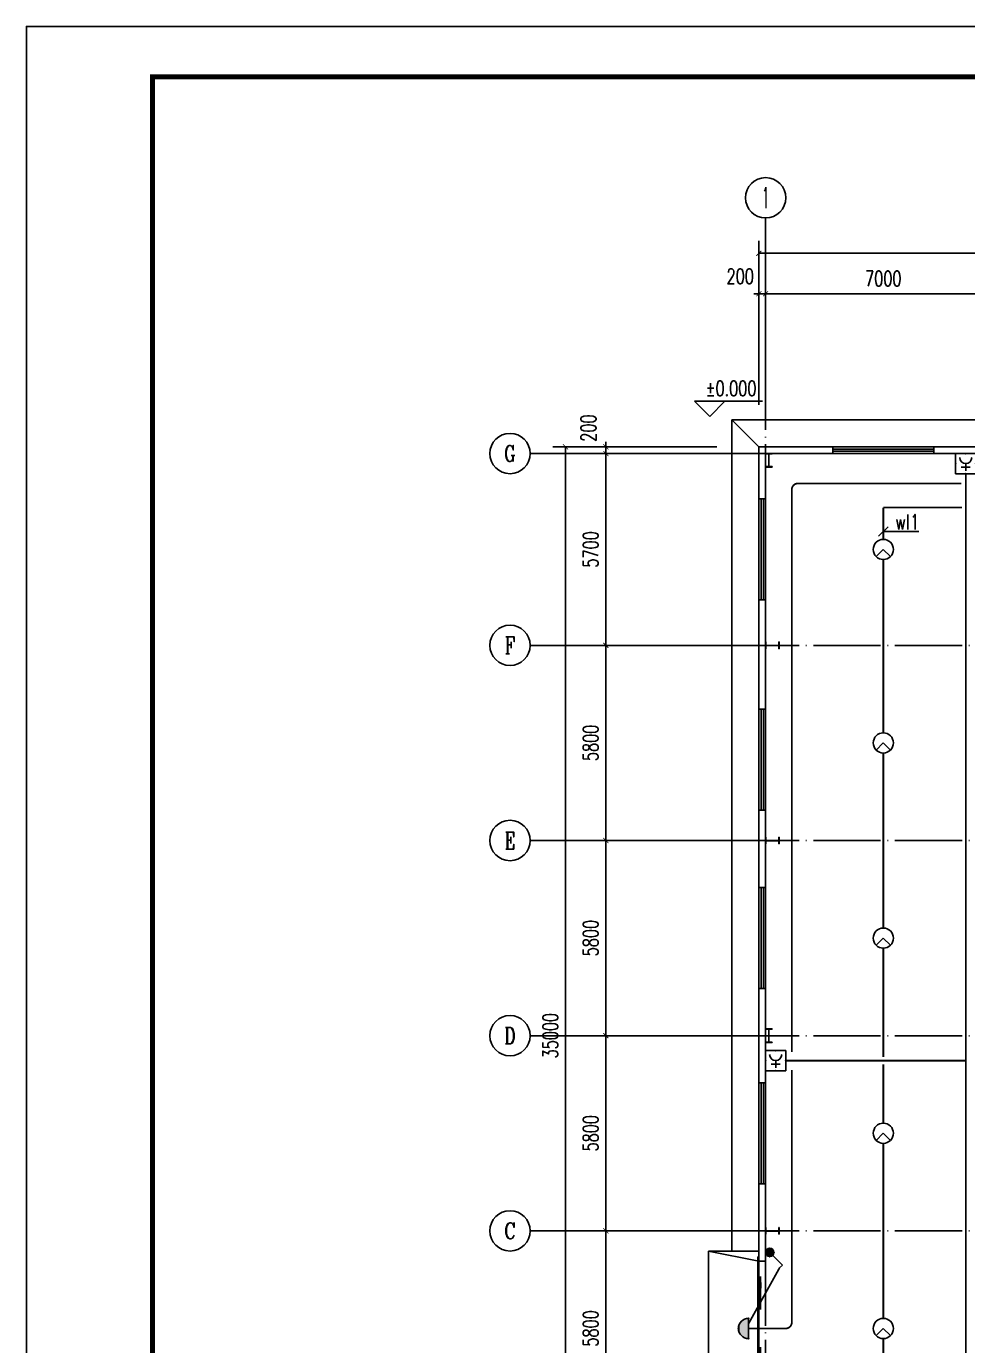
# Model space of a CAD drawing. Extents: x 33088 to 140010, y 13737 to 369010.
# Drawn here: x 33293 to 61281, y 236352 to 275556 of the extents above; entities that cross this region are included whole.
import ezdxf
from ezdxf.enums import TextEntityAlignment as Align

# ---------------------------------------------------------------- set-up
doc = ezdxf.new("R2010")
doc.units = 0
doc.header["$LTSCALE"] = 1000
doc.header["$MEASUREMENT"] = 0
doc.linetypes.add('DOTE', pattern=[2.42, 2, -0.2, 0.02, -0.2])
doc.layers.get('0').update_dxf_attribs({"linetype": 'CONTINUOUS'})
doc.layers.get('DEFPOINTS').update_dxf_attribs({"linetype": 'CONTINUOUS'})
for name, color, linetype in [('AXIS', 3, 'CONTINUOUS'), ('AXIS_TEXT', 7, 'CONTINUOUS'), ('COLUMN', 99, 'CONTINUOUS'), ('DIM-照明', 4, 'CONTINUOUS'), ('DIM_ELEV', 3, 'CONTINUOUS'), ('DOTE', 1, 'DOTE'), ('EQUIP-消防', 3, 'CONTINUOUS'), ('EQUIP-照明', 3, 'CONTINUOUS'), ('GROUND', 2, 'CONTINUOUS'), ('PUB_TEXT', 7, 'CONTINUOUS'), ('PUB_TITLE', 4, 'CONTINUOUS'), ('STAIR', 2, 'CONTINUOUS'), ('WALL', 9, 'CONTINUOUS'), ('WINDOW', 99, 'CONTINUOUS'), ('WIRE-照明', 1, 'CONTINUOUS')]:
    doc.layers.add(name, color=color, linetype=linetype)
doc.styles.add('_TCH_AXIS', font='COMPLEX', dxfattribs={"bigfont": 'GBCBIG'})
doc.styles.add('_TCH_DIM', font='SIMPLEX', dxfattribs={"bigfont": 'GBCBIG'})
doc.styles.add('_TCH_LABEL', font='COMPLEX', dxfattribs={"bigfont": 'GBCBIG'})
doc.styles.add('_TEL_DIM', font='SIMPLEX', dxfattribs={"width": 0.8, "height": 3.5, "bigfont": 'HZTXT'})
doc.styles.add('COMPLEX', font='COMPLEX')
doc.styles.add('DIM_FONT', font='SIMPLEX', dxfattribs={"width": 0.7, "bigfont": 'GBCBIG'})
doc.styles.get("Standard").update_dxf_attribs({"font": 'gbenor.shx', "bigfont": 'gbcbig.shx'})
doc.dimstyles.new('DIMN150', dxfattribs={"dimscale": 1.5, "dimtxt": 300, "dimasz": 100, "dimexe": 250, "dimexo": 300, "dimgap": 150, "dimtad": 1, "dimdec": 0, "dimzin": 0, "dimtxsty": 'DIM_FONT', "dimblk": 'ARCHTICK', "dimcen": 0.09, "dimclrt": 7, "dimazin": 3, "dimtfac": 1, "dimtdec": 0, "dimtix": 1, "dimtmove": 0, "dimatfit": 3, "dimtolj": 1, "dimtzin": 0})

# ---------------------------------------------------------------- blocks, each defined once
blk = doc.blocks.new('_AXISO')
blk.add_circle((0, 0), 0.5)
at = {"layer": 'AXIS_TEXT', "style": 'COMPLEX', "width": 1.041667}
blk.add_attdef('A', text='', height=0.56, dxfattribs=at).set_placement((-0.25, -0.28), (0.25, -0.28), align=Align.FIT)
blk = doc.blocks.new('_ARCHTICK')
at = {"color": 0, "linetype": 'BYBLOCK', "const_width": 0.15}
blk.add_lwpolyline([(-0.5, -0.5), (0.5, 0.5)], dxfattribs=at)
blk = doc.blocks.new('*D56')
at = {"layer": 'AXIS', "color": 0}
for p, q in [((1861107, 92260), (1861107, 97135)), ((1903507, 92260), (1903507, 97135)), ((1861107, 96760), (1903507, 96760))]:
    blk.add_line(p, q, dxfattribs=at)
at = {"layer": 'DEFPOINTS', "color": 0}
for p in [(1903507, 96760), (1861107, 91810), (1903507, 91810)]:
    blk.add_point(p, dxfattribs=at)
at = {"layer": 'AXIS', "color": 0, "xscale": 150, "yscale": 150, "zscale": 150, "rotation": 180}
blk.add_blockref('_ARCHTICK', (1861107, 96760), dxfattribs=at)
at = {"layer": 'AXIS', "color": 0, "xscale": 150, "yscale": 150, "zscale": 150}
blk.add_blockref('_ARCHTICK', (1903507, 96760), dxfattribs=at)
at = {"layer": 'AXIS', "color": 7, "insert": (1882307, 97210), "char_height": 450, "attachment_point": 5, "style": 'DIM_FONT'}
blk.add_mtext('\\A1;42400', dxfattribs=at)
blk = doc.blocks.new('*D57')
at = {"layer": 'AXIS', "color": 0}
for p, q in [((1861107, 92260), (1861107, 95935)), ((1861307, 92260), (1861307, 95935)), ((1861107, 95560), (1860957, 95560)), ((1861107, 95560), (1861307, 95560)), ((1861307, 95560), (1861457, 95560))]:
    blk.add_line(p, q, dxfattribs=at)
at = {"layer": 'DEFPOINTS', "color": 0}
for p in [(1861307, 95560), (1861107, 91810), (1861307, 91810)]:
    blk.add_point(p, dxfattribs=at)
at = {"layer": 'AXIS', "color": 0, "xscale": 150, "yscale": 150, "zscale": 150}
blk.add_blockref('_ARCHTICK', (1861107, 95560), dxfattribs=at)
at = {"layer": 'AXIS', "color": 0, "xscale": 150, "yscale": 150, "zscale": 150, "rotation": 180}
blk.add_blockref('_ARCHTICK', (1861307, 95560), dxfattribs=at)
at = {"layer": 'AXIS', "color": 7, "insert": (1860552, 96077), "char_height": 450, "attachment_point": 5, "style": 'DIM_FONT'}
blk.add_mtext('\\A1;200', dxfattribs=at)
blk = doc.blocks.new('*D58')
at = {"layer": 'AXIS', "color": 0}
for p, q in [((1861307, 92260), (1861307, 95935)), ((1868307, 92260), (1868307, 95935)), ((1861307, 95560), (1868307, 95560))]:
    blk.add_line(p, q, dxfattribs=at)
at = {"layer": 'DEFPOINTS', "color": 0}
for p in [(1868307, 95560), (1861307, 91810), (1868307, 91810)]:
    blk.add_point(p, dxfattribs=at)
at = {"layer": 'AXIS', "color": 0, "xscale": 150, "yscale": 150, "zscale": 150, "rotation": 180}
blk.add_blockref('_ARCHTICK', (1861307, 95560), dxfattribs=at)
at = {"layer": 'AXIS', "color": 0, "xscale": 150, "yscale": 150, "zscale": 150}
blk.add_blockref('_ARCHTICK', (1868307, 95560), dxfattribs=at)
at = {"layer": 'AXIS', "color": 7, "insert": (1864807, 96010), "char_height": 450, "attachment_point": 5, "style": 'DIM_FONT'}
blk.add_mtext('\\A1;7000', dxfattribs=at)
blk = doc.blocks.new('*D74')
at = {"layer": 'AXIS', "color": 0}
for p, q in [((1859857, 91010), (1854982, 91010)), ((1855357, 56010), (1855357, 91010)), ((1859857, 56010), (1854982, 56010))]:
    blk.add_line(p, q, dxfattribs=at)
at = {"layer": 'DEFPOINTS', "color": 0}
for p in [(1855357, 91010), (1860307, 91010), (1860307, 56010)]:
    blk.add_point(p, dxfattribs=at)
at = {"layer": 'AXIS', "color": 0, "xscale": 150, "yscale": 150, "zscale": 150}
for p, rotation in [((1855357, 91010), 90), ((1855357, 56010), 270)]:
    blk.add_blockref('_ARCHTICK', p, dxfattribs=dict(at, rotation=rotation))
at = {"layer": 'AXIS', "color": 7, "insert": (1854907, 73510), "char_height": 450, "attachment_point": 5, "rotation": 90, "style": 'DIM_FONT'}
blk.add_mtext('\\A1;35000', dxfattribs=at)
blk = doc.blocks.new('*D77')
at = {"layer": 'AXIS', "color": 0}
for p, q in [((1859857, 67710), (1856182, 67710)), ((1856557, 61910), (1856557, 67710)), ((1859857, 61910), (1856182, 61910))]:
    blk.add_line(p, q, dxfattribs=at)
at = {"layer": 'DEFPOINTS', "color": 0}
for p in [(1856557, 67710), (1860307, 67710), (1860307, 61910)]:
    blk.add_point(p, dxfattribs=at)
at = {"layer": 'AXIS', "color": 0, "xscale": 150, "yscale": 150, "zscale": 150}
for p, rotation in [((1856557, 67710), 90), ((1856557, 61910), 270)]:
    blk.add_blockref('_ARCHTICK', p, dxfattribs=dict(at, rotation=rotation))
at = {"layer": 'AXIS', "color": 7, "insert": (1856107, 64810), "char_height": 450, "attachment_point": 5, "rotation": 90, "style": 'DIM_FONT'}
blk.add_mtext('\\A1;5800', dxfattribs=at)
blk = doc.blocks.new('*D78')
at = {"layer": 'AXIS', "color": 0}
for p, q in [((1859857, 73510), (1856182, 73510)), ((1856557, 67710), (1856557, 73510)), ((1859857, 67710), (1856182, 67710))]:
    blk.add_line(p, q, dxfattribs=at)
at = {"layer": 'DEFPOINTS', "color": 0}
for p in [(1856557, 73510), (1860307, 73510), (1860307, 67710)]:
    blk.add_point(p, dxfattribs=at)
at = {"layer": 'AXIS', "color": 0, "xscale": 150, "yscale": 150, "zscale": 150}
for p, rotation in [((1856557, 73510), 90), ((1856557, 67710), 270)]:
    blk.add_blockref('_ARCHTICK', p, dxfattribs=dict(at, rotation=rotation))
at = {"layer": 'AXIS', "color": 7, "insert": (1856107, 70610), "char_height": 450, "attachment_point": 5, "rotation": 90, "style": 'DIM_FONT'}
blk.add_mtext('\\A1;5800', dxfattribs=at)
blk = doc.blocks.new('*D79')
at = {"layer": 'AXIS', "color": 0}
for p, q in [((1859857, 79310), (1856182, 79310)), ((1856557, 73510), (1856557, 79310)), ((1859857, 73510), (1856182, 73510))]:
    blk.add_line(p, q, dxfattribs=at)
at = {"layer": 'DEFPOINTS', "color": 0}
for p in [(1856557, 79310), (1860307, 79310), (1860307, 73510)]:
    blk.add_point(p, dxfattribs=at)
at = {"layer": 'AXIS', "color": 0, "xscale": 150, "yscale": 150, "zscale": 150}
for p, rotation in [((1856557, 79310), 90), ((1856557, 73510), 270)]:
    blk.add_blockref('_ARCHTICK', p, dxfattribs=dict(at, rotation=rotation))
at = {"layer": 'AXIS', "color": 7, "insert": (1856107, 76410), "char_height": 450, "attachment_point": 5, "rotation": 90, "style": 'DIM_FONT'}
blk.add_mtext('\\A1;5800', dxfattribs=at)
blk = doc.blocks.new('*D80')
at = {"layer": 'AXIS', "color": 0}
for p, q in [((1859857, 85110), (1856182, 85110)), ((1856557, 79310), (1856557, 85110)), ((1859857, 79310), (1856182, 79310))]:
    blk.add_line(p, q, dxfattribs=at)
at = {"layer": 'DEFPOINTS', "color": 0}
for p in [(1856557, 85110), (1860307, 85110), (1860307, 79310)]:
    blk.add_point(p, dxfattribs=at)
at = {"layer": 'AXIS', "color": 0, "xscale": 150, "yscale": 150, "zscale": 150}
for p, rotation in [((1856557, 85110), 90), ((1856557, 79310), 270)]:
    blk.add_blockref('_ARCHTICK', p, dxfattribs=dict(at, rotation=rotation))
at = {"layer": 'AXIS', "color": 7, "insert": (1856107, 82210), "char_height": 450, "attachment_point": 5, "rotation": 90, "style": 'DIM_FONT'}
blk.add_mtext('\\A1;5800', dxfattribs=at)
blk = doc.blocks.new('*D81')
at = {"layer": 'AXIS', "color": 0}
for p, q in [((1859857, 90810), (1856182, 90810)), ((1856557, 85110), (1856557, 90810)), ((1859857, 85110), (1856182, 85110))]:
    blk.add_line(p, q, dxfattribs=at)
at = {"layer": 'DEFPOINTS', "color": 0}
for p in [(1856557, 90810), (1860307, 90810), (1860307, 85110)]:
    blk.add_point(p, dxfattribs=at)
at = {"layer": 'AXIS', "color": 0, "xscale": 150, "yscale": 150, "zscale": 150}
for p, rotation in [((1856557, 90810), 90), ((1856557, 85110), 270)]:
    blk.add_blockref('_ARCHTICK', p, dxfattribs=dict(at, rotation=rotation))
at = {"layer": 'AXIS', "color": 7, "insert": (1856107, 87960), "char_height": 450, "attachment_point": 5, "rotation": 90, "style": 'DIM_FONT'}
blk.add_mtext('\\A1;5700', dxfattribs=at)
blk = doc.blocks.new('*D82')
at = {"layer": 'AXIS', "color": 0}
for p, q in [((1859857, 91010), (1856182, 91010)), ((1856557, 91010), (1856557, 91160)), ((1856557, 90810), (1856557, 91010)), ((1859857, 90810), (1856182, 90810)), ((1856557, 90810), (1856557, 90660))]:
    blk.add_line(p, q, dxfattribs=at)
at = {"layer": 'DEFPOINTS', "color": 0}
for p in [(1856557, 91010), (1860307, 91010), (1860307, 90810)]:
    blk.add_point(p, dxfattribs=at)
at = {"layer": 'AXIS', "color": 0, "xscale": 150, "yscale": 150, "zscale": 150}
for p, rotation in [((1856557, 91010), 270), ((1856557, 90810), 90)]:
    blk.add_blockref('_ARCHTICK', p, dxfattribs=dict(at, rotation=rotation))
at = {"layer": 'AXIS', "color": 7, "insert": (1856040, 91565), "char_height": 450, "attachment_point": 5, "rotation": 90, "style": 'DIM_FONT'}
blk.add_mtext('\\A1;200', dxfattribs=at)
blk = doc.blocks.new('$WINLIB2D$00000001')
for p, q in [((-0.5, 0.5), (0.5, 0.5)), ((-0.5, 0.5), (-0.5, -0.5)), ((0.5, -0.5), (0.5, 0.5)), ((0.5, 0.167), (-0.5, 0.167)), ((0.5, -0.167), (-0.5, -0.167)), ((-0.5, -0.5), (0.5, -0.5))]:
    blk.add_line(p, q)
blk = doc.blocks.new('$DORLIB2D$00000130')
at = {"color": 0, "linetype": 'CONTINUOUS'}
for p, q in [((-0.5333, 0.6601), (-0.5333, 0.5127)), ((0, 0.6601), (-0.5333, 0.6601)), ((0, 0.5127), (0, 0.6601)), ((0.5333, 0.6601), (0, 0.6601)), ((0.5333, 0.6601), (0.5333, 0.5127)), ((0, 0.5127), (-0.5333, 0.5127)), ((0.5333, 0.5127), (0, 0.5127)), ((-0.3853, 0.2694), (-0.1396, 0.2694)), ((-0.3853, 0.2694), (-0.2999, 0.2144)), ((-0.2999, 0.2144), (-0.2999, 0.2694)), ((0.3853, 0.2694), (0.1396, 0.2694)), ((0.2999, 0.2144), (0.2999, 0.2694)), ((0.3853, 0.2694), (0.2999, 0.2144))]:
    blk.add_line(p, q, dxfattribs=at)
blk = doc.blocks.new('$EQUIP$00001176')
for q in [(-0.354, -0.354), (0.354, -0.354)]:
    blk.add_line((0, 0), q)
blk.add_circle((0, 0), 0.5)
at = {"style": '_TCH_LABEL', "flags": 9}
blk.add_attdef('A', (0, 0), '', height=0.00002, dxfattribs=at)
blk = doc.blocks.new('$EQUIP$00001712')
for p, q in [((-0.5, 1), (-0.5, 0)), ((0.5, 1), (-0.5, 1)), ((0.5, 0), (0.5, 1)), ((-0.5, 0), (0.5, 0)), ((-0.219, 0.331), (0.222, 0.331)), ((0, 0.5), (0, 0.15))]:
    blk.add_line(p, q)
blk.add_arc((0, 0.8), 0.3, 180, 0)
for p in [(0, 1), (-0.5, 0.5), (0, 0), (0.5, 0.5)]:
    blk.add_point(p)
at = {"flags": 1}
blk.add_attdef('B', text='', height=0.4, dxfattribs=at).set_placement((0.726, 0.302), align=Align.MIDDLE_CENTER)
blk = doc.blocks.new('$EQUIP$00001962')
for p, q in [((0.147, 0.356), (0.625, 0.833)), ((0.625, 0.833), (0.766, 0.692))]:
    blk.add_line(p, q)
blk.add_circle((0, 0.208), 0.208)
for p in [(-0.208, 0.208), (0, 0.417), (0, 0), (0.208, 0.208)]:
    blk.add_point(p)
for points in [[(-0.18, 0.313), (0.18, 0.313), (-0.208, 0.208), (0.208, 0.208)], [(-0.18, 0.104), (0.18, 0.104), (-0.208, 0.208), (0.208, 0.208)], [(-0.104, 0.389), (0.104, 0.389), (-0.18, 0.313), (0.18, 0.313)], [(-0.104, 0.028), (0.104, 0.028), (-0.18, 0.104), (0.18, 0.104)], [(0, 0.417), (0, 0.417), (-0.104, 0.389), (0.104, 0.389)], [(0, 0), (0, 0), (-0.104, 0.028), (0.104, 0.028)]]:
    blk.add_solid(points)
blk = doc.blocks.new('$EQUIP$00001168')
blk.add_line((-0.5, 0), (0.5, 0))
blk.add_arc((0, 0), 0.5, 180, 0)
for p in [(-0.5, 0), (0, 0), (0.5, 0), (0, -0.5)]:
    blk.add_point(p)
for points in [[(0.433, -0.25), (-0.433, -0.25), (0.5, 0), (-0.5, 0)], [(0.25, -0.433), (-0.25, -0.433), (0.433, -0.25), (-0.433, -0.25)], [(0, -0.5), (0, -0.5), (0.25, -0.433), (-0.25, -0.433)]]:
    blk.add_solid(points)
at = {"flags": 9}
blk.add_attdef('A', (0, 0), '', height=0.00002, dxfattribs=at)
blk = doc.blocks.new('QW1')
at = {"layer": 'AXIS', "color": 8}
for p, q in [((1861307.3, 91809.9), (1861307.3, 97809.9)), ((1860307.3, 90809.9), (1854307.3, 90809.9)), ((1860307.3, 85109.9), (1854307.3, 85109.9)), ((1860307.3, 79309.9), (1854307.3, 79309.9)), ((1860307.3, 73509.9), (1854307.3, 73509.9)), ((1860307.3, 67709.9), (1854307.3, 67709.9))]:
    blk.add_line(p, q, dxfattribs=at)
at = {"layer": 'COLUMN', "color": 8}
for p, q in [((1861507.3, 90809.9), (1861307.3, 90809.9)), ((1861307.3, 90809.9), (1861307.3, 90799.9)), ((1861307.3, 90799.9), (1861395.1, 90799.9)), ((1861395.1, 90799.9), (1861400.1, 90794.9)), ((1861400.1, 90794.9), (1861400.1, 90424.9)), ((1861406.1, 90794.9), (1861411.1, 90799.9)), ((1861406.1, 90424.9), (1861406.1, 90794.9)), ((1861411.1, 90799.9), (1861507.3, 90799.9)), ((1861507.3, 90799.9), (1861507.3, 90809.9)), ((1861395.1, 90419.9), (1861307.3, 90419.9)), ((1861307.3, 90419.9), (1861307.3, 90409.9)), ((1861307.3, 90409.9), (1861507.3, 90409.9)), ((1861400.1, 90424.9), (1861395.1, 90419.9)), ((1861411.1, 90419.9), (1861406.1, 90424.9)), ((1861507.3, 90419.9), (1861411.1, 90419.9)), ((1861507.3, 90409.9), (1861507.3, 90419.9)), ((1861317.3, 85209.9), (1861307.3, 85209.9)), ((1861307.3, 85209.9), (1861307.3, 85009.9)), ((1861317.3, 85113.7), (1861317.3, 85209.9)), ((1861322.3, 85108.7), (1861317.3, 85113.7)), ((1861317.3, 85097.7), (1861322.3, 85102.7)), ((1861317.3, 85009.9), (1861317.3, 85097.7)), ((1861692.3, 85108.7), (1861322.3, 85108.7)), ((1861322.3, 85102.7), (1861692.3, 85102.7)), ((1861697.3, 85113.7), (1861692.3, 85108.7)), ((1861692.3, 85102.7), (1861697.3, 85097.7)), ((1861707.3, 85209.9), (1861697.3, 85209.9)), ((1861697.3, 85209.9), (1861697.3, 85113.7)), ((1861697.3, 85097.7), (1861697.3, 85009.9)), ((1861707.3, 85009.9), (1861707.3, 85209.9)), ((1861307.3, 85009.9), (1861317.3, 85009.9)), ((1861697.3, 85009.9), (1861707.3, 85009.9)), ((1861317.3, 79409.9), (1861307.3, 79409.9)), ((1861307.3, 79409.9), (1861307.3, 79209.9)), ((1861307.3, 79209.9), (1861317.3, 79209.9)), ((1861317.3, 79313.7), (1861317.3, 79409.9)), ((1861322.3, 79308.7), (1861317.3, 79313.7)), ((1861317.3, 79297.7), (1861322.3, 79302.7)), ((1861317.3, 79209.9), (1861317.3, 79297.7)), ((1861692.3, 79308.7), (1861322.3, 79308.7)), ((1861322.3, 79302.7), (1861692.3, 79302.7)), ((1861697.3, 79313.7), (1861692.3, 79308.7)), ((1861692.3, 79302.7), (1861697.3, 79297.7)), ((1861707.3, 79409.9), (1861697.3, 79409.9)), ((1861697.3, 79409.9), (1861697.3, 79313.7)), ((1861697.3, 79297.7), (1861697.3, 79209.9)), ((1861697.3, 79209.9), (1861707.3, 79209.9)), ((1861707.3, 79209.9), (1861707.3, 79409.9)), ((1861507.3, 73709.9), (1861307.3, 73709.9)), ((1861307.3, 73709.9), (1861307.3, 73699.9)), ((1861507.3, 73699.9), (1861507.3, 73709.9)), ((1861307.3, 73699.9), (1861395.1, 73699.9)), ((1861395.1, 73319.9), (1861307.3, 73319.9)), ((1861307.3, 73319.9), (1861307.3, 73309.9)), ((1861395.1, 73699.9), (1861400.1, 73694.9)), ((1861400.1, 73324.9), (1861395.1, 73319.9)), ((1861400.1, 73694.9), (1861400.1, 73324.9)), ((1861406.1, 73694.9), (1861411.1, 73699.9)), ((1861406.1, 73324.9), (1861406.1, 73694.9)), ((1861411.1, 73319.9), (1861406.1, 73324.9)), ((1861411.1, 73699.9), (1861507.3, 73699.9)), ((1861507.3, 73319.9), (1861411.1, 73319.9)), ((1861507.3, 73309.9), (1861507.3, 73319.9)), ((1861307.3, 73309.9), (1861507.3, 73309.9)), ((1861317.3, 67809.9), (1861307.3, 67809.9)), ((1861307.3, 67809.9), (1861307.3, 67609.9)), ((1861307.3, 67609.9), (1861317.3, 67609.9)), ((1861317.3, 67713.7), (1861317.3, 67809.9)), ((1861322.3, 67708.7), (1861317.3, 67713.7)), ((1861317.3, 67697.7), (1861322.3, 67702.7)), ((1861317.3, 67609.9), (1861317.3, 67697.7)), ((1861692.3, 67708.7), (1861322.3, 67708.7)), ((1861322.3, 67702.7), (1861692.3, 67702.7)), ((1861697.3, 67713.7), (1861692.3, 67708.7)), ((1861692.3, 67702.7), (1861697.3, 67697.7)), ((1861707.3, 67809.9), (1861697.3, 67809.9)), ((1861697.3, 67809.9), (1861697.3, 67713.7)), ((1861697.3, 67697.7), (1861697.3, 67609.9)), ((1861697.3, 67609.9), (1861707.3, 67609.9)), ((1861707.3, 67609.9), (1861707.3, 67809.9))]:
    blk.add_line(p, q, dxfattribs=at)
at = {"layer": 'DIM_ELEV', "color": 8}
for p, q in [((1859647.3, 91914.9), (1859197.3, 92364.9)), ((1859197.3, 92364.9), (1861217, 92364.9)), ((1859647.3, 91914.9), (1860097.3, 92364.9))]:
    blk.add_line(p, q, dxfattribs=at)
at = {"layer": 'DOTE', "color": 8}
for p, q in [((1861307.3, 55209.9), (1861307.3, 91809.9)), ((1860307.3, 90809.9), (1904307.3, 90809.9)), ((1860307.3, 85109.9), (1904307.3, 85109.9)), ((1860307.3, 79309.9), (1904307.3, 79309.9)), ((1860307.3, 73509.9), (1904307.3, 73509.9)), ((1860307.3, 67709.9), (1904307.3, 67709.9))]:
    blk.add_line(p, q, dxfattribs=at)
at = {"layer": 'GROUND', "color": 8}
for p, q in [((1869507.8, 91809.9), (1860307.3, 91809.9)), ((1860307.3, 91809.9), (1860307.3, 67109.4)), ((1861107.3, 91009.9), (1860307.3, 91809.9)), ((1869507.8, 91009.9), (1861107.3, 91009.9)), ((1861107.3, 91009.9), (1861107.3, 67109.4))]:
    blk.add_line(p, q, dxfattribs=at)
at = {"layer": 'STAIR', "color": 8}
for p, q in [((1859607.3, 67109.4), (1859607.3, 62509.4)), ((1859607.3, 67109.4), (1861107.3, 67109.4)), ((1861107.3, 66809.4), (1859607.3, 67109.4)), ((1861107.3, 67109.4), (1861107.3, 62509.4))]:
    blk.add_line(p, q, dxfattribs=at)
at = {"layer": 'WALL', "color": 8}
for p, q in [((1861107.3, 91009.9), (1861107.3, 89459.9)), ((1863307.3, 91009.9), (1861107.3, 91009.9)), ((1863307.3, 90809.9), (1863307.3, 91009.9)), ((1868305.2, 91009.9), (1866307.3, 91009.9)), ((1866307.3, 91009.9), (1866307.3, 90809.9)), ((1861307.3, 90419.9), (1861307.3, 90799.9)), ((1861507.3, 90809.9), (1863307.3, 90809.9)), ((1866307.3, 90809.9), (1868209.3, 90809.9)), ((1861307.3, 89459.9), (1861307.3, 90409.9)), ((1861107.3, 89459.9), (1861307.3, 89459.9)), ((1861307.3, 86459.9), (1861107.3, 86459.9)), ((1861107.3, 86459.9), (1861107.3, 85107.8)), ((1861307.3, 85209.9), (1861307.3, 86459.9)), ((1861107.3, 85107.8), (1861107.3, 83209.9)), ((1861307.3, 83209.9), (1861307.3, 85009.9)), ((1861107.3, 83209.9), (1861307.3, 83209.9)), ((1861307.3, 80209.9), (1861107.3, 80209.9)), ((1861107.3, 80209.9), (1861107.3, 79307.8)), ((1861307.3, 79409.9), (1861307.3, 80209.9)), ((1861107.3, 79307.8), (1861107.3, 77909.9)), ((1861307.3, 77909.9), (1861307.3, 79209.9)), ((1861107.3, 77909.9), (1861307.3, 77909.9)), ((1861107.3, 74909.9), (1861107.3, 72109.9)), ((1861307.3, 74909.9), (1861107.3, 74909.9)), ((1861307.3, 72109.9), (1861307.3, 74909.9)), ((1861107.3, 72109.9), (1861307.3, 72109.9)), ((1861307.3, 69109.9), (1861107.3, 69109.9)), ((1861107.3, 69109.9), (1861107.3, 67707.8)), ((1861307.3, 67809.9), (1861307.3, 69109.9)), ((1861107.3, 67707.8), (1861107.3, 66809.9)), ((1861307.3, 66809.9), (1861307.3, 67609.9)), ((1861107.3, 66809.9), (1861307.3, 66809.9))]:
    blk.add_line(p, q, dxfattribs=at)
at = {"layer": 'AXIS', "color": 8}
ref = blk.add_blockref('_AXISO', (1861307.3, 98409.9), dxfattribs=dict(at, xscale=1200, yscale=1200, zscale=1200))
ref.add_attrib('A', '1', dxfattribs={"layer": 'AXIS_TEXT', "color": 8, "height": 624.4, "style": '_TCH_AXIS', "width": 0.555556}).set_placement((1861232.9, 98097.7), (1861381.6, 98097.7), align=Align.FIT)
ref = blk.add_blockref('_AXISO', (1853707.3, 90809.9), dxfattribs=dict(at, xscale=1200, yscale=1200, zscale=1200))
ref.add_attrib('A', 'G', dxfattribs={"layer": 'AXIS_TEXT', "color": 8, "height": 480.7, "style": '_TCH_AXIS', "width": 0.833333}).set_placement((1853535.6, 90569.5), (1853879, 90569.5), align=Align.FIT)
ref = blk.add_blockref('_AXISO', (1853707.3, 85109.9), dxfattribs=dict(at, xscale=1200, yscale=1200, zscale=1200))
ref.add_attrib('A', 'F', dxfattribs={"layer": 'AXIS_TEXT', "color": 8, "height": 506.1, "style": '_TCH_AXIS', "width": 0.8125}).set_placement((1853550.6, 84856.8), (1853863.9, 84856.8), align=Align.FIT)
ref = blk.add_blockref('_AXISO', (1853707.3, 79309.9), dxfattribs=dict(at, xscale=1200, yscale=1200, zscale=1200))
ref.add_attrib('A', 'E', dxfattribs={"layer": 'AXIS_TEXT', "color": 8, "height": 506.1, "style": '_TCH_AXIS', "width": 0.8125}).set_placement((1853550.6, 79056.8), (1853863.9, 79056.8), align=Align.FIT)
ref = blk.add_blockref('_AXISO', (1853707.3, 73509.9), dxfattribs=dict(at, xscale=1200, yscale=1200, zscale=1200))
ref.add_attrib('A', 'D', dxfattribs={"layer": 'AXIS_TEXT', "color": 8, "height": 493.2, "style": '_TCH_AXIS', "width": 0.823529}).set_placement((1853542.9, 73263.3), (1853871.7, 73263.3), align=Align.FIT)
ref = blk.add_blockref('_AXISO', (1853707.3, 67709.9), dxfattribs=dict(at, xscale=1200, yscale=1200, zscale=1200))
ref.add_attrib('A', 'C', dxfattribs={"layer": 'AXIS_TEXT', "color": 8, "height": 480.7, "style": '_TCH_AXIS'}).set_placement((1853535.6, 67469.5), (1853879, 67469.5), align=Align.FIT)
at = {"layer": 'WINDOW', "color": 8}
for name, p, xscale, yscale, zscale, rotation in [('$WINLIB2D$00000001', (1864807.3, 90909.9), 3000, 200, 3000, 180), ('$WINLIB2D$00000001', (1861207.3, 87959.9), 3000, 200, 3000, 270), ('$WINLIB2D$00000001', (1861207.3, 81709.9), 3000, 200, 3000, 270), ('$WINLIB2D$00000001', (1861207.3, 76409.9), 3000, 200, 3000, 270), ('$WINLIB2D$00000001', (1861207.3, 70609.9), 3000, 200, 3000, 270), ('$DORLIB2D$00000130', (1861207.3, 64809.9), 4000, -200, 4000, 270)]:
    blk.add_blockref(name, p, dxfattribs=dict(at, xscale=xscale, yscale=yscale, zscale=zscale, rotation=rotation))
at = {"layer": 'PUB_TEXT', "color": 7, "style": '_TCH_DIM', "width": 0.705882}
blk.add_text('%%P0.000', height=446.25, dxfattribs=at).set_placement((1859522, 92522.4))
at = {"layer": 'AXIS', "color": 8}
for p1, p2, distance, picture, middle in [((1861107.3, 91809.9), (1903507.3, 91809.9), 4950, '*D56', (1882307.3, 97209.9)), ((1861307.3, 91809.9), (1868307.3, 91809.9), 3750, '*D58', (1864807.3, 96009.9)), ((1860307.3, 56009.9), (1860307.3, 91009.9), 4950, '*D74', (1854907.3, 73509.9)), ((1860307.3, 85109.9), (1860307.3, 90809.9), 3750, '*D81', (1856107.3, 87959.9)), ((1860307.3, 79309.9), (1860307.3, 85109.9), 3750, '*D80', (1856107.3, 82209.9)), ((1860307.3, 73509.9), (1860307.3, 79309.9), 3750, '*D79', (1856107.3, 76409.9)), ((1860307.3, 67709.9), (1860307.3, 73509.9), 3750, '*D78', (1856107.3, 70609.9)), ((1860307.3, 61909.9), (1860307.3, 67709.9), 3750, '*D77', (1856107.3, 64809.9))]:
    dim = blk.add_aligned_dim(p1=p1, p2=p2, distance=distance, dimstyle='DIMN150', dxfattribs=at)
    dim.commit()
    dim.dimension.update_dxf_attribs({"geometry": picture, "text_midpoint": middle})
for base, p1, p2, angle, picture, middle in [((1861307.3, 95559.9), (1861107.3, 91809.9), (1861307.3, 91809.9), 0, '*D57', (1860552.3, 96077.4)), ((1856557.3, 91009.9), (1860307.3, 90809.9), (1860307.3, 91009.9), 90, '*D82', (1856039.8, 91564.9))]:
    dim = blk.add_linear_dim(base=base, p1=p1, p2=p2, angle=angle, dimstyle='DIMN150', dxfattribs=at)
    dim.commit()
    dim.dimension.update_dxf_attribs({"geometry": picture, "text_midpoint": middle, "dimtype": 161})

msp = doc.modelspace()

# ---------------------------------------------------------------- linework, layer by layer
msp.add_line((58916, 260687), (58633, 260404))
msp.add_lwpolyline([(58774, 260545), (58989, 260545), (59833, 260545)])
at = {"layer": 'PUB_TITLE'}
msp.add_lwpolyline([(33293, 212556), (122393, 212556), (122393, 275556), (33293, 275556)], close=True, dxfattribs=at)
at = {"layer": 'PUB_TITLE', "const_width": 150}
msp.add_lwpolyline([(37043, 214056), (120893, 214056), (120893, 274056), (37043, 274056)], close=True, dxfattribs=at)
at = {"layer": 'WIRE-照明', "color": 5, "linetype": 'CONTINUOUS', "const_width": 52.5}
for points in [[(61225, 262262), (61225, 228862)], [(55874, 244820), (61225, 244820)]]:
    msp.add_lwpolyline(points, dxfattribs=at)
at = {"layer": 'WIRE-照明', "linetype": 'CONTINUOUS', "const_width": 52.5}
for points in [[(61098, 261972), (56234, 261972, 0.414214), (56054, 261792), (56054, 245082)], [(54767, 236862), (55874, 236862, 0.414214), (56054, 237042), (56054, 244542)]]:
    msp.add_lwpolyline(points, format="xyb", dxfattribs=at)
for points in [[(58774, 260312), (58774, 261257)], [(58774, 261257), (61113, 261257)], [(58774, 254562), (58774, 259712)], [(58774, 248762), (58774, 253962)], [(58774, 244933), (58774, 248162)], [(58774, 242962), (58774, 244708)], [(58774, 237162), (58774, 242362)], [(54767, 237003), (55689, 238662)], [(58774, 231412), (58774, 236562)]]:
    msp.add_lwpolyline(points, dxfattribs=at)

# ---------------------------------------------------------------- block references
msp.add_blockref('QW1', (-1806033, 172052))
at = {"layer": 'EQUIP-消防', "xscale": 600, "yscale": 600, "zscale": 600}
for p in [(61225, 262262), (55574, 244520)]:
    msp.add_blockref('$EQUIP$00001712', p, dxfattribs=at)
at = {"layer": 'EQUIP-照明', "xscale": 600, "yscale": 600, "zscale": 600}
for p in [(58774, 260012), (58774, 254262), (58774, 248462), (58774, 242662), (58774, 236862)]:
    msp.add_blockref('$EQUIP$00001176', p, dxfattribs=at)
at = {"layer": 'EQUIP-照明', "xscale": 600, "yscale": 600, "zscale": 600, "rotation": 270}
for name, p in [('$EQUIP$00001962', (55274, 239122)), ('$EQUIP$00001168', (54767, 236862))]:
    msp.add_blockref(name, p, dxfattribs=at)

# ---------------------------------------------------------------- texts
at = {"layer": 'DIM-照明', "color": 7, "style": '_TEL_DIM', "width": 0.752941}
msp.add_text('wl1', height=446.2, dxfattribs=at).set_placement((59131, 260608))

doc.saveas('drawing.dxf')
